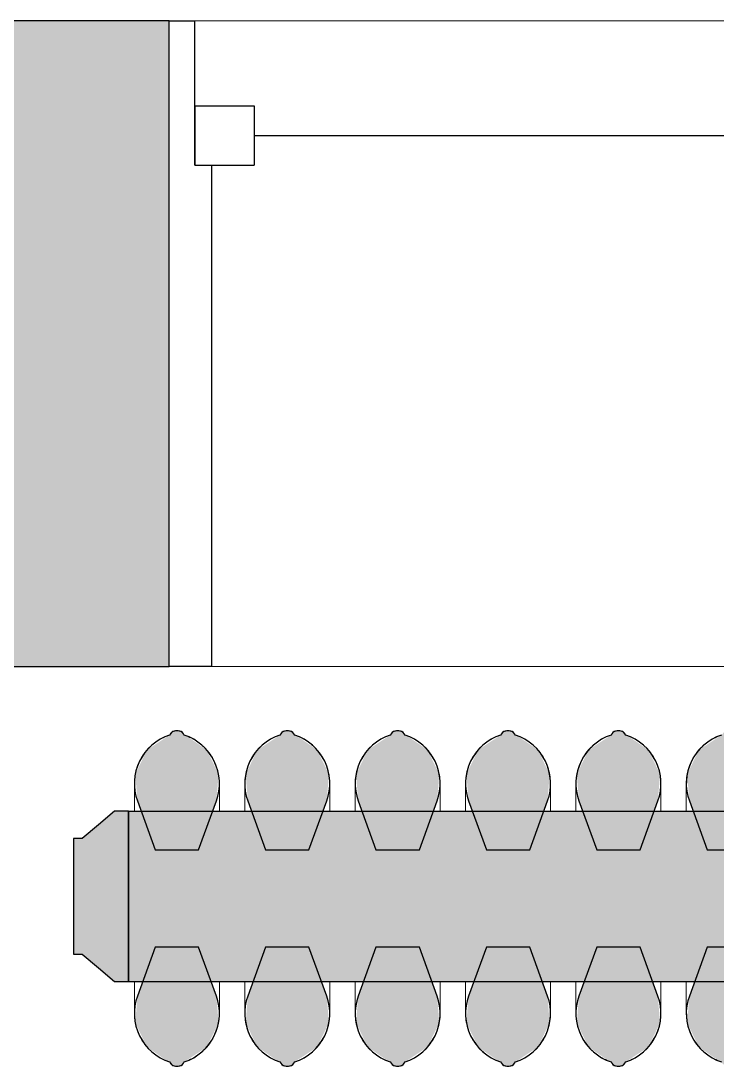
# Model space of a CAD drawing. Header units: inches. Extents: x -1176 to 1551, y -3558 to 978.
# Drawn here: x -828.43 to -807.94, y 778.11 to 808.87 of the extents above; entities that cross this region are included whole.
import ezdxf

# ---------------------------------------------------------------- set-up
doc = ezdxf.new("R2010")
doc.units = ezdxf.units.IN
doc.header["$MEASUREMENT"] = 0
doc.linetypes.add('Demolished', pattern=[0.1875, 0.125, -0.0625])
for name, color, linetype, lineweight in [('A-GENM', 13, 'Demolished', 9), ('A-GLAZ', 151, 'Continuous', 18), ('A-WALL', 113, 'Continuous', 18), ('A-WALL-PATT', 111, 'Continuous', 18)]:
    doc.layers.add(name, color=color, linetype=linetype, lineweight=lineweight)

# ---------------------------------------------------------------- blocks, each defined once
blk = doc.blocks.new('Double Hung - side window 4_ X 6_ 3_ H-6090796-1st Floor Demo')
at = {"layer": 'A-GLAZ', "color": 8, "lineweight": 30}
for p, q in [((-18.75, 9.5), (-18, 9.5)), ((-18, 5.25), (-18, 9.5)), ((-18, 7), (-18, 5.25)), ((-18, 7), (-16.25, 7)), ((-16.25, 7), (-16.25, 5.25)), ((-16.25, 6.125), (16.25, 6.125)), ((-18, 5.25), (-16.25, 5.25)), ((-18, 5.25), (-17.5, 5.25)), ((-17.5, -9.5), (-17.5, 5.25)), ((-17.5, -9.5), (-18.75, -9.5))]:
    blk.add_line(p, q, dxfattribs=at)
blk = doc.blocks.new('Cast_Iron_Radiator_8182 - Cast_Iron_Radiator_8182-V47-1st Floor Demo')
at = {"layer": 'A-GENM', "linetype": 'Continuous'}
h = blk.add_hatch(color=7, dxfattribs=at)
h.paths.add_polyline_path([(-5.713, -4.933), (-5.624, -4.91), (-5.532, -4.809), (-4.871, -4.372), (-4.524, -3.66), (-4.589, -2.87), (-5.111, -1.435), (-6.389, -1.435), (-6.911, -2.87), (-6.976, -3.66), (-6.629, -4.372), (-5.943, -4.848), (-5.876, -4.91), (-5.787, -4.933)], flags=0)
h.paths.add_polyline_path([(-5.111, 1.435), (-4.589, 2.87), (-4.524, 3.66), (-4.871, 4.372), (-5.557, 4.848), (-5.624, 4.91), (-5.787, 4.933), (-5.876, 4.91), (-5.968, 4.809), (-6.629, 4.372), (-6.976, 3.66), (-6.911, 2.87), (-6.389, 1.435), (-6.17, 1.435)], flags=0)
h = blk.add_hatch(color=7, dxfattribs=at)
h.paths.add_polyline_path([(-2.537, -4.933), (-2.463, -4.933), (-2.374, -4.91), (-2.282, -4.809), (-1.621, -4.372), (-1.274, -3.66), (-1.339, -2.87), (-1.861, -1.435), (-3.139, -1.435), (-3.661, -2.87), (-3.726, -3.66), (-3.379, -4.372), (-2.693, -4.848), (-2.626, -4.91)], flags=0)
h.paths.add_polyline_path([(-1.861, 1.435), (-1.339, 2.87), (-1.274, 3.66), (-1.621, 4.372), (-2.307, 4.848), (-2.374, 4.91), (-2.537, 4.933), (-2.626, 4.91), (-2.718, 4.809), (-3.379, 4.372), (-3.726, 3.66), (-3.661, 2.87), (-3.139, 1.435)], flags=0)
h = blk.add_hatch(color=7, dxfattribs=at)
h.paths.add_polyline_path([(0.787, -4.933), (0.876, -4.91), (0.968, -4.809), (1.629, -4.372), (1.976, -3.66), (1.911, -2.87), (1.389, -1.435), (0.111, -1.435), (-0.411, -2.87), (-0.476, -3.66), (-0.129, -4.372), (0.557, -4.848), (0.624, -4.91), (0.713, -4.933)], flags=0)
h.paths.add_polyline_path([(0.111, 1.435), (1.389, 1.435), (1.911, 2.87), (1.976, 3.66), (1.629, 4.372), (0.943, 4.848), (0.876, 4.91), (0.713, 4.933), (0.624, 4.91), (0.532, 4.809), (-0.129, 4.372), (-0.476, 3.66), (-0.411, 2.87), (-0.018, 1.79)], flags=0)
h = blk.add_hatch(color=7, dxfattribs=at)
h.paths.add_polyline_path([(4.037, -4.933), (4.126, -4.91), (4.218, -4.809), (4.879, -4.372), (5.226, -3.66), (5.161, -2.87), (4.639, -1.435), (3.361, -1.435), (2.839, -2.87), (2.774, -3.66), (3.121, -4.372), (3.807, -4.848), (3.874, -4.91), (3.963, -4.933)], flags=0)
h.paths.add_polyline_path([(3.361, 1.435), (4.639, 1.435), (5.161, 2.87), (5.226, 3.66), (4.879, 4.372), (4.193, 4.848), (4.126, 4.91), (3.963, 4.933), (3.874, 4.91), (3.782, 4.809), (3.121, 4.372), (2.774, 3.66), (2.839, 2.87), (3.232, 1.79)], flags=0)
h = blk.add_hatch(color=7, dxfattribs=at)
h.paths.add_polyline_path([(7.287, -4.933), (7.376, -4.91), (7.468, -4.809), (8.129, -4.372), (8.476, -3.66), (8.411, -2.87), (7.889, -1.435), (6.611, -1.435), (6.089, -2.87), (6.024, -3.66), (6.371, -4.372), (7.057, -4.848), (7.124, -4.91), (7.213, -4.933)], flags=0)
h.paths.add_polyline_path([(6.611, 1.435), (7.889, 1.435), (8.411, 2.87), (8.476, 3.66), (8.129, 4.372), (7.443, 4.848), (7.376, 4.91), (7.213, 4.933), (7.124, 4.91), (7.032, 4.809), (6.371, 4.372), (6.024, 3.66), (6.089, 2.87), (6.482, 1.79)], flags=0)
h = blk.add_hatch(color=7, dxfattribs=at)
h.paths.add_polyline_path([(10.537, -4.933), (10.626, -4.91), (10.718, -4.809), (11.379, -4.372), (11.726, -3.66), (11.661, -2.87), (11.139, -1.435), (9.861, -1.435), (9.339, -2.87), (9.274, -3.66), (9.621, -4.372), (10.307, -4.848), (10.374, -4.91), (10.463, -4.933)], flags=0)
h.paths.add_polyline_path([(9.861, 1.435), (11.139, 1.435), (11.661, 2.87), (11.726, 3.66), (11.379, 4.372), (10.693, 4.848), (10.626, 4.91), (10.463, 4.933), (10.374, 4.91), (10.282, 4.809), (9.621, 4.372), (9.274, 3.66), (9.339, 2.87), (9.732, 1.79)], flags=0)
for points in [[(-7.179, -2.438), (-7.179, 2.574), (-7.584, 2.574), (-8.542, 1.77), (-8.792, 1.77), (-8.792, -1.634), (-8.542, -1.634), (-7.584, -2.438)], [(-6.17, -2.438), (15.702, -2.438), (15.702, 2.561), (-7.179, 2.561), (-7.179, -2.438)]]:
    blk.add_hatch(color=7, dxfattribs=at).paths.add_polyline_path(points, flags=0)
at = {"layer": 'A-GENM', "color": 8, "linetype": 'Continuous', "lineweight": 30}
for p, q in [((-5.713, 4.933), (-5.787, 4.933)), ((-2.463, 4.933), (-2.537, 4.933)), ((0.787, 4.933), (0.713, 4.933)), ((4.037, 4.933), (3.963, 4.933)), ((7.287, 4.933), (7.213, 4.933)), ((-5.943, 4.848), (-5.968, 4.809)), ((-5.532, 4.809), (-5.557, 4.848)), ((-2.693, 4.848), (-2.718, 4.809)), ((-2.282, 4.809), (-2.307, 4.848)), ((0.557, 4.848), (0.532, 4.809)), ((0.968, 4.809), (0.943, 4.848)), ((3.807, 4.848), (3.782, 4.809)), ((4.218, 4.809), (4.193, 4.848)), ((7.057, 4.848), (7.032, 4.809)), ((7.468, 4.809), (7.443, 4.848)), ((-6.911, 2.87), (-6.389, 1.435)), ((-5.111, 1.435), (-4.589, 2.87)), ((-3.661, 2.87), (-3.139, 1.435)), ((-1.861, 1.435), (-1.339, 2.87)), ((-0.411, 2.87), (0.111, 1.435)), ((1.389, 1.435), (1.911, 2.87)), ((2.839, 2.87), (3.361, 1.435)), ((4.639, 1.435), (5.161, 2.87)), ((6.089, 2.87), (6.611, 1.435)), ((7.889, 1.435), (8.411, 2.87)), ((9.339, 2.87), (9.861, 1.435)), ((-7.179, 2.574), (-7.584, 2.574)), ((-7.179, -2.438), (-7.179, 2.574)), ((15.702, 2.561), (-7.179, 2.561)), ((-7.179, 2.561), (-7.179, -2.438)), ((-8.542, 1.77), (-8.792, 1.77)), ((-8.792, 1.77), (-8.792, -1.634)), ((-6.389, 1.435), (-5.111, 1.435)), ((-3.139, 1.435), (-1.861, 1.435)), ((0.111, 1.435), (1.389, 1.435)), ((3.361, 1.435), (4.639, 1.435)), ((6.611, 1.435), (7.889, 1.435)), ((9.861, 1.435), (11.139, 1.435)), ((-6.389, -1.435), (-6.911, -2.87)), ((-5.111, -1.435), (-6.389, -1.435)), ((-4.589, -2.87), (-5.111, -1.435)), ((-3.139, -1.435), (-3.661, -2.87)), ((-1.861, -1.435), (-3.139, -1.435)), ((-1.339, -2.87), (-1.861, -1.435)), ((0.111, -1.435), (-0.411, -2.87)), ((1.389, -1.435), (0.111, -1.435)), ((1.911, -2.87), (1.389, -1.435)), ((3.361, -1.435), (2.839, -2.87)), ((4.639, -1.435), (3.361, -1.435)), ((5.161, -2.87), (4.639, -1.435)), ((6.611, -1.435), (6.089, -2.87)), ((7.889, -1.435), (6.611, -1.435)), ((8.411, -2.87), (7.889, -1.435)), ((9.861, -1.435), (9.339, -2.87)), ((11.139, -1.435), (9.861, -1.435)), ((-8.792, -1.634), (-8.542, -1.634)), ((-7.584, -2.438), (-7.179, -2.438)), ((-7.179, -2.438), (15.702, -2.438)), ((-5.968, -4.809), (-5.943, -4.848)), ((-5.557, -4.848), (-5.532, -4.809)), ((-2.718, -4.809), (-2.693, -4.848)), ((-2.307, -4.848), (-2.282, -4.809)), ((0.532, -4.809), (0.557, -4.848)), ((0.943, -4.848), (0.968, -4.809)), ((3.782, -4.809), (3.807, -4.848)), ((4.193, -4.848), (4.218, -4.809)), ((7.032, -4.809), (7.057, -4.848)), ((7.443, -4.848), (7.468, -4.809)), ((-5.787, -4.933), (-5.713, -4.933)), ((-2.537, -4.933), (-2.463, -4.933)), ((0.713, -4.933), (0.787, -4.933)), ((3.963, -4.933), (4.037, -4.933)), ((7.213, -4.933), (7.287, -4.933))]:
    blk.add_line(p, q, dxfattribs=at)
at = {"layer": 'A-GENM', "linetype": 'Continuous', "flags": 128}
for points in [[(-5.943, 4.848), (-5.938, 4.854), (-5.934, 4.86), (-5.929, 4.866), (-5.925, 4.872), (-5.919, 4.877), (-5.914, 4.882), (-5.909, 4.887), (-5.903, 4.892), (-5.897, 4.896), (-5.891, 4.901), (-5.885, 4.905), (-5.878, 4.909), (-5.872, 4.912), (-5.865, 4.915), (-5.858, 4.918), (-5.851, 4.921), (-5.844, 4.924), (-5.837, 4.926), (-5.83, 4.928), (-5.823, 4.929), (-5.816, 4.93), (-5.808, 4.931), (-5.801, 4.932), (-5.793, 4.933), (-5.787, 4.933)], [(-5.713, 4.933), (-5.706, 4.932), (-5.698, 4.932), (-5.691, 4.931), (-5.683, 4.93), (-5.676, 4.929), (-5.669, 4.927), (-5.662, 4.925), (-5.655, 4.923), (-5.648, 4.921), (-5.641, 4.918), (-5.634, 4.915), (-5.627, 4.912), (-5.621, 4.908), (-5.614, 4.904), (-5.608, 4.9), (-5.602, 4.896), (-5.596, 4.891), (-5.591, 4.887), (-5.585, 4.882), (-5.58, 4.876), (-5.575, 4.871), (-5.57, 4.865), (-5.565, 4.859), (-5.561, 4.854), (-5.557, 4.848)], [(-2.693, 4.848), (-2.688, 4.854), (-2.684, 4.86), (-2.679, 4.866), (-2.675, 4.872), (-2.669, 4.877), (-2.664, 4.882), (-2.659, 4.887), (-2.653, 4.892), (-2.647, 4.896), (-2.641, 4.901), (-2.635, 4.905), (-2.628, 4.909), (-2.622, 4.912), (-2.615, 4.915), (-2.608, 4.918), (-2.601, 4.921), (-2.594, 4.924), (-2.587, 4.926), (-2.58, 4.928), (-2.573, 4.929), (-2.566, 4.93), (-2.558, 4.931), (-2.551, 4.932), (-2.543, 4.933), (-2.537, 4.933)], [(-2.463, 4.933), (-2.456, 4.932), (-2.448, 4.932), (-2.441, 4.931), (-2.433, 4.93), (-2.426, 4.929), (-2.419, 4.927), (-2.412, 4.925), (-2.405, 4.923), (-2.398, 4.921), (-2.391, 4.918), (-2.384, 4.915), (-2.377, 4.912), (-2.371, 4.908), (-2.364, 4.904), (-2.358, 4.9), (-2.352, 4.896), (-2.346, 4.891), (-2.341, 4.887), (-2.335, 4.882), (-2.33, 4.876), (-2.325, 4.871), (-2.32, 4.865), (-2.315, 4.859), (-2.311, 4.854), (-2.307, 4.848)], [(0.557, 4.848), (0.562, 4.854), (0.566, 4.86), (0.571, 4.866), (0.575, 4.872), (0.581, 4.877), (0.586, 4.882), (0.591, 4.887), (0.597, 4.892), (0.603, 4.896), (0.609, 4.901), (0.615, 4.905), (0.622, 4.909), (0.628, 4.912), (0.635, 4.915), (0.642, 4.918), (0.649, 4.921), (0.656, 4.924), (0.663, 4.926), (0.67, 4.928), (0.677, 4.929), (0.684, 4.93), (0.692, 4.931), (0.699, 4.932), (0.707, 4.933), (0.713, 4.933)], [(0.787, 4.933), (0.794, 4.932), (0.802, 4.932), (0.809, 4.931), (0.817, 4.93), (0.824, 4.929), (0.831, 4.927), (0.838, 4.925), (0.845, 4.923), (0.852, 4.921), (0.859, 4.918), (0.866, 4.915), (0.873, 4.912), (0.879, 4.908), (0.886, 4.904), (0.892, 4.9), (0.898, 4.896), (0.904, 4.891), (0.909, 4.887), (0.915, 4.882), (0.92, 4.876), (0.925, 4.871), (0.93, 4.865), (0.935, 4.859), (0.939, 4.854), (0.943, 4.848)], [(3.807, 4.848), (3.812, 4.854), (3.816, 4.86), (3.821, 4.866), (3.825, 4.872), (3.831, 4.877), (3.836, 4.882), (3.841, 4.887), (3.847, 4.892), (3.853, 4.896), (3.859, 4.901), (3.865, 4.905), (3.872, 4.909), (3.878, 4.912), (3.885, 4.915), (3.892, 4.918), (3.899, 4.921), (3.906, 4.924), (3.913, 4.926), (3.92, 4.928), (3.927, 4.929), (3.934, 4.93), (3.942, 4.931), (3.949, 4.932), (3.957, 4.933), (3.963, 4.933)], [(4.037, 4.933), (4.044, 4.932), (4.052, 4.932), (4.059, 4.931), (4.067, 4.93), (4.074, 4.929), (4.081, 4.927), (4.088, 4.925), (4.095, 4.923), (4.102, 4.921), (4.109, 4.918), (4.116, 4.915), (4.123, 4.912), (4.129, 4.908), (4.136, 4.904), (4.142, 4.9), (4.148, 4.896), (4.154, 4.891), (4.159, 4.887), (4.165, 4.882), (4.17, 4.876), (4.175, 4.871), (4.18, 4.865), (4.185, 4.859), (4.189, 4.854), (4.193, 4.848)], [(7.057, 4.848), (7.062, 4.854), (7.066, 4.86), (7.071, 4.866), (7.075, 4.872), (7.081, 4.877), (7.086, 4.882), (7.091, 4.887), (7.097, 4.892), (7.103, 4.896), (7.109, 4.901), (7.115, 4.905), (7.122, 4.909), (7.128, 4.912), (7.135, 4.915), (7.142, 4.918), (7.149, 4.921), (7.156, 4.924), (7.163, 4.926), (7.17, 4.928), (7.177, 4.929), (7.184, 4.93), (7.192, 4.931), (7.199, 4.932), (7.207, 4.933), (7.213, 4.933)], [(7.287, 4.933), (7.294, 4.932), (7.302, 4.932), (7.309, 4.931), (7.317, 4.93), (7.324, 4.929), (7.331, 4.927), (7.338, 4.925), (7.345, 4.923), (7.352, 4.921), (7.359, 4.918), (7.366, 4.915), (7.373, 4.912), (7.379, 4.908), (7.386, 4.904), (7.392, 4.9), (7.398, 4.896), (7.404, 4.891), (7.409, 4.887), (7.415, 4.882), (7.42, 4.876), (7.425, 4.871), (7.43, 4.865), (7.435, 4.859), (7.439, 4.854), (7.443, 4.848)], [(-7.002, 3.383), (-7.001, 3.443), (-6.997, 3.503), (-6.991, 3.563), (-6.983, 3.622), (-6.972, 3.681), (-6.959, 3.74), (-6.943, 3.798), (-6.926, 3.855), (-6.906, 3.911), (-6.883, 3.967), (-6.859, 4.022), (-6.832, 4.076), (-6.804, 4.128), (-6.773, 4.18), (-6.74, 4.23), (-6.705, 4.279), (-6.668, 4.326), (-6.63, 4.372), (-6.589, 4.416), (-6.547, 4.459), (-6.503, 4.5), (-6.458, 4.539), (-6.411, 4.576), (-6.362, 4.612), (-6.312, 4.645), (-6.261, 4.677), (-6.209, 4.706), (-6.155, 4.733), (-6.101, 4.758), (-6.045, 4.781), (-5.989, 4.802), (-5.968, 4.809)], [(-5.532, 4.809), (-5.475, 4.789), (-5.419, 4.767), (-5.365, 4.743), (-5.311, 4.716), (-5.258, 4.688), (-5.206, 4.657), (-5.156, 4.624), (-5.107, 4.59), (-5.059, 4.553), (-5.013, 4.515), (-4.969, 4.474), (-4.926, 4.432), (-4.885, 4.389), (-4.846, 4.343), (-4.808, 4.296), (-4.773, 4.248), (-4.739, 4.198), (-4.707, 4.147), (-4.678, 4.095), (-4.651, 4.042), (-4.625, 3.987), (-4.602, 3.932), (-4.581, 3.876), (-4.563, 3.819), (-4.547, 3.761), (-4.533, 3.703), (-4.521, 3.644), (-4.512, 3.585), (-4.505, 3.525), (-4.5, 3.465), (-4.498, 3.405), (-4.498, 3.383)], [(-3.752, 3.383), (-3.751, 3.443), (-3.747, 3.503), (-3.741, 3.563), (-3.733, 3.622), (-3.722, 3.681), (-3.709, 3.74), (-3.693, 3.798), (-3.676, 3.855), (-3.656, 3.911), (-3.633, 3.967), (-3.609, 4.022), (-3.582, 4.076), (-3.554, 4.128), (-3.523, 4.18), (-3.49, 4.23), (-3.455, 4.279), (-3.418, 4.326), (-3.38, 4.372), (-3.339, 4.416), (-3.297, 4.459), (-3.253, 4.5), (-3.208, 4.539), (-3.161, 4.576), (-3.112, 4.612), (-3.062, 4.645), (-3.011, 4.677), (-2.959, 4.706), (-2.905, 4.733), (-2.851, 4.758), (-2.795, 4.781), (-2.739, 4.802), (-2.718, 4.809)], [(-2.282, 4.809), (-2.225, 4.789), (-2.169, 4.767), (-2.115, 4.743), (-2.061, 4.716), (-2.008, 4.688), (-1.956, 4.657), (-1.906, 4.624), (-1.857, 4.59), (-1.809, 4.553), (-1.763, 4.515), (-1.719, 4.474), (-1.676, 4.432), (-1.635, 4.389), (-1.596, 4.343), (-1.558, 4.296), (-1.523, 4.248), (-1.489, 4.198), (-1.457, 4.147), (-1.428, 4.095), (-1.401, 4.042), (-1.375, 3.987), (-1.352, 3.932), (-1.331, 3.876), (-1.313, 3.819), (-1.297, 3.761), (-1.283, 3.703), (-1.271, 3.644), (-1.262, 3.585), (-1.255, 3.525), (-1.25, 3.465), (-1.248, 3.405), (-1.248, 3.383)], [(-0.502, 3.383), (-0.501, 3.443), (-0.497, 3.503), (-0.491, 3.563), (-0.483, 3.622), (-0.472, 3.681), (-0.459, 3.74), (-0.443, 3.798), (-0.426, 3.855), (-0.406, 3.911), (-0.383, 3.967), (-0.359, 4.022), (-0.332, 4.076), (-0.304, 4.128), (-0.273, 4.18), (-0.24, 4.23), (-0.205, 4.279), (-0.168, 4.326), (-0.13, 4.372), (-0.089, 4.416), (-0.047, 4.459), (-0.003, 4.5), (0.042, 4.539), (0.089, 4.576), (0.138, 4.612), (0.188, 4.645), (0.239, 4.677), (0.291, 4.706), (0.345, 4.733), (0.399, 4.758), (0.455, 4.781), (0.511, 4.802), (0.532, 4.809)], [(0.968, 4.809), (1.025, 4.789), (1.081, 4.767), (1.135, 4.743), (1.189, 4.716), (1.242, 4.688), (1.294, 4.657), (1.344, 4.624), (1.393, 4.59), (1.441, 4.553), (1.487, 4.515), (1.531, 4.474), (1.574, 4.432), (1.615, 4.389), (1.654, 4.343), (1.692, 4.296), (1.727, 4.248), (1.761, 4.198), (1.793, 4.147), (1.822, 4.095), (1.849, 4.042), (1.875, 3.987), (1.898, 3.932), (1.919, 3.876), (1.937, 3.819), (1.953, 3.761), (1.967, 3.703), (1.979, 3.644), (1.988, 3.585), (1.995, 3.525), (2, 3.465), (2.002, 3.405), (2.002, 3.383)], [(2.748, 3.383), (2.749, 3.443), (2.753, 3.503), (2.759, 3.563), (2.767, 3.622), (2.778, 3.681), (2.791, 3.74), (2.807, 3.798), (2.824, 3.855), (2.844, 3.911), (2.867, 3.967), (2.891, 4.022), (2.918, 4.076), (2.946, 4.128), (2.977, 4.18), (3.01, 4.23), (3.045, 4.279), (3.082, 4.326), (3.12, 4.372), (3.161, 4.416), (3.203, 4.459), (3.247, 4.5), (3.292, 4.539), (3.339, 4.576), (3.388, 4.612), (3.438, 4.645), (3.489, 4.677), (3.541, 4.706), (3.595, 4.733), (3.649, 4.758), (3.705, 4.781), (3.761, 4.802), (3.782, 4.809)], [(4.218, 4.809), (4.275, 4.789), (4.331, 4.767), (4.385, 4.743), (4.439, 4.716), (4.492, 4.688), (4.544, 4.657), (4.594, 4.624), (4.643, 4.59), (4.691, 4.553), (4.737, 4.515), (4.781, 4.474), (4.824, 4.432), (4.865, 4.389), (4.904, 4.343), (4.942, 4.296), (4.977, 4.248), (5.011, 4.198), (5.043, 4.147), (5.072, 4.095), (5.099, 4.042), (5.125, 3.987), (5.148, 3.932), (5.169, 3.876), (5.187, 3.819), (5.203, 3.761), (5.217, 3.703), (5.229, 3.644), (5.238, 3.585), (5.245, 3.525), (5.25, 3.465), (5.252, 3.405), (5.252, 3.383)], [(5.998, 3.383), (5.999, 3.443), (6.003, 3.503), (6.009, 3.563), (6.017, 3.622), (6.028, 3.681), (6.041, 3.74), (6.057, 3.798), (6.074, 3.855), (6.094, 3.911), (6.117, 3.967), (6.141, 4.022), (6.168, 4.076), (6.196, 4.128), (6.227, 4.18), (6.26, 4.23), (6.295, 4.279), (6.332, 4.326), (6.37, 4.372), (6.411, 4.416), (6.453, 4.459), (6.497, 4.5), (6.542, 4.539), (6.589, 4.576), (6.638, 4.612), (6.688, 4.645), (6.739, 4.677), (6.791, 4.706), (6.845, 4.733), (6.899, 4.758), (6.955, 4.781), (7.011, 4.802), (7.032, 4.809)], [(7.468, 4.809), (7.525, 4.789), (7.581, 4.767), (7.635, 4.743), (7.689, 4.716), (7.742, 4.688), (7.794, 4.657), (7.844, 4.624), (7.893, 4.59), (7.941, 4.553), (7.987, 4.515), (8.031, 4.474), (8.074, 4.432), (8.115, 4.389), (8.154, 4.343), (8.192, 4.296), (8.227, 4.248), (8.261, 4.198), (8.293, 4.147), (8.322, 4.095), (8.349, 4.042), (8.375, 3.987), (8.398, 3.932), (8.419, 3.876), (8.437, 3.819), (8.453, 3.761), (8.467, 3.703), (8.479, 3.644), (8.488, 3.585), (8.495, 3.525), (8.5, 3.465), (8.502, 3.405), (8.502, 3.383)], [(9.248, 3.383), (9.249, 3.443), (9.253, 3.503), (9.259, 3.563), (9.267, 3.622), (9.278, 3.681), (9.291, 3.74), (9.307, 3.798), (9.324, 3.855), (9.344, 3.911), (9.367, 3.967), (9.391, 4.022), (9.418, 4.076), (9.446, 4.128), (9.477, 4.18), (9.51, 4.23), (9.545, 4.279), (9.582, 4.326), (9.62, 4.372), (9.661, 4.416), (9.703, 4.459), (9.747, 4.5), (9.792, 4.539), (9.839, 4.576), (9.888, 4.612), (9.938, 4.645), (9.989, 4.677), (10.041, 4.706), (10.095, 4.733), (10.149, 4.758), (10.205, 4.781)], [(-7.002, 2.571), (-7.002, 2.642), (-7.002, 2.71), (-7.002, 2.775), (-7.002, 2.837), (-7.002, 2.896), (-7.002, 2.952), (-7.002, 3.005), (-7.002, 3.055), (-7.002, 3.102), (-7.002, 3.145), (-7.002, 3.185), (-7.002, 3.221), (-7.002, 3.254), (-7.002, 3.283), (-7.002, 3.309), (-7.002, 3.33), (-7.002, 3.348), (-7.002, 3.363), (-7.002, 3.373), (-7.002, 3.38), (-7.002, 3.383), (-7.002, 3.383)], [(-4.498, 3.383), (-4.498, 3.381), (-4.498, 3.375), (-4.498, 3.366), (-4.498, 3.353), (-4.498, 3.336), (-4.498, 3.315), (-4.498, 3.29), (-4.498, 3.262), (-4.498, 3.23), (-4.498, 3.195), (-4.498, 3.156), (-4.498, 3.114), (-4.498, 3.068), (-4.498, 3.019), (-4.498, 2.967), (-4.498, 2.911), (-4.498, 2.853), (-4.498, 2.792), (-4.498, 2.727), (-4.498, 2.66), (-4.498, 2.591), (-4.498, 2.561)], [(-3.752, 2.571), (-3.752, 2.642), (-3.752, 2.71), (-3.752, 2.775), (-3.752, 2.837), (-3.752, 2.896), (-3.752, 2.952), (-3.752, 3.005), (-3.752, 3.055), (-3.752, 3.102), (-3.752, 3.145), (-3.752, 3.185), (-3.752, 3.221), (-3.752, 3.254), (-3.752, 3.283), (-3.752, 3.309), (-3.752, 3.33), (-3.752, 3.348), (-3.752, 3.363), (-3.752, 3.373), (-3.752, 3.38), (-3.752, 3.383), (-3.752, 3.383)], [(-1.248, 3.383), (-1.248, 3.381), (-1.248, 3.375), (-1.248, 3.366), (-1.248, 3.353), (-1.248, 3.336), (-1.248, 3.315), (-1.248, 3.29), (-1.248, 3.262), (-1.248, 3.23), (-1.248, 3.195), (-1.248, 3.156), (-1.248, 3.114), (-1.248, 3.068), (-1.248, 3.019), (-1.248, 2.967), (-1.248, 2.911), (-1.248, 2.853), (-1.248, 2.792), (-1.248, 2.727), (-1.248, 2.66), (-1.248, 2.591), (-1.248, 2.561)], [(-0.502, 2.571), (-0.502, 2.642), (-0.502, 2.71), (-0.502, 2.775), (-0.502, 2.837), (-0.502, 2.896), (-0.502, 2.952), (-0.502, 3.005), (-0.502, 3.055), (-0.502, 3.102), (-0.502, 3.145), (-0.502, 3.185), (-0.502, 3.221), (-0.502, 3.254), (-0.502, 3.283), (-0.502, 3.309), (-0.502, 3.33), (-0.502, 3.348), (-0.502, 3.363), (-0.502, 3.373), (-0.502, 3.38), (-0.502, 3.383), (-0.502, 3.383)], [(2.002, 3.383), (2.002, 3.381), (2.002, 3.375), (2.002, 3.366), (2.002, 3.353), (2.002, 3.336), (2.002, 3.315), (2.002, 3.29), (2.002, 3.262), (2.002, 3.23), (2.002, 3.195), (2.002, 3.156), (2.002, 3.114), (2.002, 3.068), (2.002, 3.019), (2.002, 2.967), (2.002, 2.911), (2.002, 2.853), (2.002, 2.792), (2.002, 2.727), (2.002, 2.66), (2.002, 2.591), (2.002, 2.561)], [(2.748, 2.571), (2.748, 2.642), (2.748, 2.71), (2.748, 2.775), (2.748, 2.837), (2.748, 2.896), (2.748, 2.952), (2.748, 3.005), (2.748, 3.055), (2.748, 3.102), (2.748, 3.145), (2.748, 3.185), (2.748, 3.221), (2.748, 3.254), (2.748, 3.283), (2.748, 3.309), (2.748, 3.33), (2.748, 3.348), (2.748, 3.363), (2.748, 3.373), (2.748, 3.38), (2.748, 3.383), (2.748, 3.383)], [(5.252, 3.383), (5.252, 3.381), (5.252, 3.375), (5.252, 3.366), (5.252, 3.353), (5.252, 3.336), (5.252, 3.315), (5.252, 3.29), (5.252, 3.262), (5.252, 3.23), (5.252, 3.195), (5.252, 3.156), (5.252, 3.114), (5.252, 3.068), (5.252, 3.019), (5.252, 2.967), (5.252, 2.911), (5.252, 2.853), (5.252, 2.792), (5.252, 2.727), (5.252, 2.66), (5.252, 2.591), (5.252, 2.561)], [(5.998, 2.571), (5.998, 2.642), (5.998, 2.71), (5.998, 2.775), (5.998, 2.837), (5.998, 2.896), (5.998, 2.952), (5.998, 3.005), (5.998, 3.055), (5.998, 3.102), (5.998, 3.145), (5.998, 3.185), (5.998, 3.221), (5.998, 3.254), (5.998, 3.283), (5.998, 3.309), (5.998, 3.33), (5.998, 3.348), (5.998, 3.363), (5.998, 3.373), (5.998, 3.38), (5.998, 3.383), (5.998, 3.383)], [(8.502, 3.383), (8.502, 3.381), (8.502, 3.375), (8.502, 3.366), (8.502, 3.353), (8.502, 3.336), (8.502, 3.315), (8.502, 3.29), (8.502, 3.262), (8.502, 3.23), (8.502, 3.195), (8.502, 3.156), (8.502, 3.114), (8.502, 3.068), (8.502, 3.019), (8.502, 2.967), (8.502, 2.911), (8.502, 2.853), (8.502, 2.792), (8.502, 2.727), (8.502, 2.66), (8.502, 2.591), (8.502, 2.561)], [(9.248, 2.571), (9.248, 2.642), (9.248, 2.71), (9.248, 2.775), (9.248, 2.837), (9.248, 2.896), (9.248, 2.952), (9.248, 3.005), (9.248, 3.055), (9.248, 3.102), (9.248, 3.145), (9.248, 3.185), (9.248, 3.221), (9.248, 3.254), (9.248, 3.283), (9.248, 3.309), (9.248, 3.33), (9.248, 3.348), (9.248, 3.363), (9.248, 3.373), (9.248, 3.38), (9.248, 3.383), (9.248, 3.383)], [(-7.002, -3.383), (-7.002, -3.381), (-7.002, -3.375), (-7.002, -3.366), (-7.002, -3.353), (-7.002, -3.336), (-7.002, -3.315), (-7.002, -3.29), (-7.002, -3.262), (-7.002, -3.23), (-7.002, -3.195), (-7.002, -3.156), (-7.002, -3.114), (-7.002, -3.068), (-7.002, -3.019), (-7.002, -2.967), (-7.002, -2.911), (-7.002, -2.853), (-7.002, -2.792), (-7.002, -2.727), (-7.002, -2.66), (-7.002, -2.591), (-7.002, -2.518), (-7.002, -2.444)], [(-4.498, -2.438), (-4.498, -2.498), (-4.498, -2.571), (-4.498, -2.642), (-4.498, -2.71), (-4.498, -2.775), (-4.498, -2.837), (-4.498, -2.896), (-4.498, -2.952), (-4.498, -3.005), (-4.498, -3.055), (-4.498, -3.102), (-4.498, -3.145), (-4.498, -3.185), (-4.498, -3.221), (-4.498, -3.254), (-4.498, -3.283), (-4.498, -3.309), (-4.498, -3.33), (-4.498, -3.348), (-4.498, -3.363), (-4.498, -3.373), (-4.498, -3.38), (-4.498, -3.383), (-4.498, -3.383)], [(-3.752, -3.383), (-3.752, -3.381), (-3.752, -3.375), (-3.752, -3.366), (-3.752, -3.353), (-3.752, -3.336), (-3.752, -3.315), (-3.752, -3.29), (-3.752, -3.262), (-3.752, -3.23), (-3.752, -3.195), (-3.752, -3.156), (-3.752, -3.114), (-3.752, -3.068), (-3.752, -3.019), (-3.752, -2.967), (-3.752, -2.911), (-3.752, -2.853), (-3.752, -2.792), (-3.752, -2.727), (-3.752, -2.66), (-3.752, -2.591), (-3.752, -2.518), (-3.752, -2.444)], [(-1.248, -2.438), (-1.248, -2.498), (-1.248, -2.571), (-1.248, -2.642), (-1.248, -2.71), (-1.248, -2.775), (-1.248, -2.837), (-1.248, -2.896), (-1.248, -2.952), (-1.248, -3.005), (-1.248, -3.055), (-1.248, -3.102), (-1.248, -3.145), (-1.248, -3.185), (-1.248, -3.221), (-1.248, -3.254), (-1.248, -3.283), (-1.248, -3.309), (-1.248, -3.33), (-1.248, -3.348), (-1.248, -3.363), (-1.248, -3.373), (-1.248, -3.38), (-1.248, -3.383), (-1.248, -3.383)], [(-0.502, -3.383), (-0.502, -3.381), (-0.502, -3.375), (-0.502, -3.366), (-0.502, -3.353), (-0.502, -3.336), (-0.502, -3.315), (-0.502, -3.29), (-0.502, -3.262), (-0.502, -3.23), (-0.502, -3.195), (-0.502, -3.156), (-0.502, -3.114), (-0.502, -3.068), (-0.502, -3.019), (-0.502, -2.967), (-0.502, -2.911), (-0.502, -2.853), (-0.502, -2.792), (-0.502, -2.727), (-0.502, -2.66), (-0.502, -2.591), (-0.502, -2.518), (-0.502, -2.444)], [(2.002, -2.438), (2.002, -2.498), (2.002, -2.571), (2.002, -2.642), (2.002, -2.71), (2.002, -2.775), (2.002, -2.837), (2.002, -2.896), (2.002, -2.952), (2.002, -3.005), (2.002, -3.055), (2.002, -3.102), (2.002, -3.145), (2.002, -3.185), (2.002, -3.221), (2.002, -3.254), (2.002, -3.283), (2.002, -3.309), (2.002, -3.33), (2.002, -3.348), (2.002, -3.363), (2.002, -3.373), (2.002, -3.38), (2.002, -3.383), (2.002, -3.383)], [(2.748, -3.383), (2.748, -3.381), (2.748, -3.375), (2.748, -3.366), (2.748, -3.353), (2.748, -3.336), (2.748, -3.315), (2.748, -3.29), (2.748, -3.262), (2.748, -3.23), (2.748, -3.195), (2.748, -3.156), (2.748, -3.114), (2.748, -3.068), (2.748, -3.019), (2.748, -2.967), (2.748, -2.911), (2.748, -2.853), (2.748, -2.792), (2.748, -2.727), (2.748, -2.66), (2.748, -2.591), (2.748, -2.518), (2.748, -2.444)], [(5.252, -2.438), (5.252, -2.498), (5.252, -2.571), (5.252, -2.642), (5.252, -2.71), (5.252, -2.775), (5.252, -2.837), (5.252, -2.896), (5.252, -2.952), (5.252, -3.005), (5.252, -3.055), (5.252, -3.102), (5.252, -3.145), (5.252, -3.185), (5.252, -3.221), (5.252, -3.254), (5.252, -3.283), (5.252, -3.309), (5.252, -3.33), (5.252, -3.348), (5.252, -3.363), (5.252, -3.373), (5.252, -3.38), (5.252, -3.383), (5.252, -3.383)], [(5.998, -3.383), (5.998, -3.381), (5.998, -3.375), (5.998, -3.366), (5.998, -3.353), (5.998, -3.336), (5.998, -3.315), (5.998, -3.29), (5.998, -3.262), (5.998, -3.23), (5.998, -3.195), (5.998, -3.156), (5.998, -3.114), (5.998, -3.068), (5.998, -3.019), (5.998, -2.967), (5.998, -2.911), (5.998, -2.853), (5.998, -2.792), (5.998, -2.727), (5.998, -2.66), (5.998, -2.591), (5.998, -2.518), (5.998, -2.444)], [(8.502, -2.438), (8.502, -2.498), (8.502, -2.571), (8.502, -2.642), (8.502, -2.71), (8.502, -2.775), (8.502, -2.837), (8.502, -2.896), (8.502, -2.952), (8.502, -3.005), (8.502, -3.055), (8.502, -3.102), (8.502, -3.145), (8.502, -3.185), (8.502, -3.221), (8.502, -3.254), (8.502, -3.283), (8.502, -3.309), (8.502, -3.33), (8.502, -3.348), (8.502, -3.363), (8.502, -3.373), (8.502, -3.38), (8.502, -3.383), (8.502, -3.383)], [(9.248, -3.383), (9.248, -3.381), (9.248, -3.375), (9.248, -3.366), (9.248, -3.353), (9.248, -3.336), (9.248, -3.315), (9.248, -3.29), (9.248, -3.262), (9.248, -3.23), (9.248, -3.195), (9.248, -3.156), (9.248, -3.114), (9.248, -3.068), (9.248, -3.019), (9.248, -2.967), (9.248, -2.911), (9.248, -2.853), (9.248, -2.792), (9.248, -2.727), (9.248, -2.66), (9.248, -2.591), (9.248, -2.518), (9.248, -2.444)], [(-5.968, -4.809), (-6.025, -4.789), (-6.081, -4.767), (-6.135, -4.743), (-6.189, -4.716), (-6.242, -4.688), (-6.294, -4.657), (-6.344, -4.624), (-6.393, -4.59), (-6.441, -4.553), (-6.487, -4.515), (-6.531, -4.474), (-6.574, -4.432), (-6.615, -4.389), (-6.654, -4.343), (-6.692, -4.296), (-6.727, -4.248), (-6.761, -4.198), (-6.793, -4.147), (-6.822, -4.095), (-6.849, -4.042), (-6.875, -3.987), (-6.898, -3.932), (-6.919, -3.876), (-6.937, -3.819), (-6.953, -3.761), (-6.967, -3.703), (-6.979, -3.644), (-6.988, -3.585), (-6.995, -3.525), (-7, -3.465), (-7.002, -3.405), (-7.002, -3.383)], [(-4.498, -3.383), (-4.499, -3.443), (-4.503, -3.503), (-4.509, -3.563), (-4.517, -3.622), (-4.528, -3.681), (-4.541, -3.74), (-4.557, -3.798), (-4.574, -3.855), (-4.594, -3.911), (-4.617, -3.967), (-4.641, -4.022), (-4.668, -4.076), (-4.696, -4.128), (-4.727, -4.18), (-4.76, -4.23), (-4.795, -4.279), (-4.832, -4.326), (-4.87, -4.372), (-4.911, -4.416), (-4.953, -4.459), (-4.997, -4.5), (-5.042, -4.539), (-5.089, -4.576), (-5.138, -4.612), (-5.188, -4.645), (-5.239, -4.677), (-5.291, -4.706), (-5.345, -4.733), (-5.399, -4.758), (-5.455, -4.781), (-5.511, -4.802), (-5.532, -4.809)], [(-2.718, -4.809), (-2.775, -4.789), (-2.831, -4.767), (-2.885, -4.743), (-2.939, -4.716), (-2.992, -4.688), (-3.044, -4.657), (-3.094, -4.624), (-3.143, -4.59), (-3.191, -4.553), (-3.237, -4.515), (-3.281, -4.474), (-3.324, -4.432), (-3.365, -4.389), (-3.404, -4.343), (-3.442, -4.296), (-3.477, -4.248), (-3.511, -4.198), (-3.543, -4.147), (-3.572, -4.095), (-3.599, -4.042), (-3.625, -3.987), (-3.648, -3.932), (-3.669, -3.876), (-3.687, -3.819), (-3.703, -3.761), (-3.717, -3.703), (-3.729, -3.644), (-3.738, -3.585), (-3.745, -3.525), (-3.75, -3.465), (-3.752, -3.405), (-3.752, -3.383)], [(-1.248, -3.383), (-1.249, -3.443), (-1.253, -3.503), (-1.259, -3.563), (-1.267, -3.622), (-1.278, -3.681), (-1.291, -3.74), (-1.307, -3.798), (-1.324, -3.855), (-1.344, -3.911), (-1.367, -3.967), (-1.391, -4.022), (-1.418, -4.076), (-1.446, -4.128), (-1.477, -4.18), (-1.51, -4.23), (-1.545, -4.279), (-1.582, -4.326), (-1.62, -4.372), (-1.661, -4.416), (-1.703, -4.459), (-1.747, -4.5), (-1.792, -4.539), (-1.839, -4.576), (-1.888, -4.612), (-1.938, -4.645), (-1.989, -4.677), (-2.041, -4.706), (-2.095, -4.733), (-2.149, -4.758), (-2.205, -4.781), (-2.261, -4.802), (-2.282, -4.809)], [(0.532, -4.809), (0.475, -4.789), (0.419, -4.767), (0.365, -4.743), (0.311, -4.716), (0.258, -4.688), (0.206, -4.657), (0.156, -4.624), (0.107, -4.59), (0.059, -4.553), (0.013, -4.515), (-0.031, -4.474), (-0.074, -4.432), (-0.115, -4.389), (-0.154, -4.343), (-0.192, -4.296), (-0.227, -4.248), (-0.261, -4.198), (-0.293, -4.147), (-0.322, -4.095), (-0.349, -4.042), (-0.375, -3.987), (-0.398, -3.932), (-0.419, -3.876), (-0.437, -3.819), (-0.453, -3.761), (-0.467, -3.703), (-0.479, -3.644), (-0.488, -3.585), (-0.495, -3.525), (-0.5, -3.465), (-0.502, -3.405), (-0.502, -3.383)], [(2.002, -3.383), (2.001, -3.443), (1.997, -3.503), (1.991, -3.563), (1.983, -3.622), (1.972, -3.681), (1.959, -3.74), (1.943, -3.798), (1.926, -3.855), (1.906, -3.911), (1.883, -3.967), (1.859, -4.022), (1.832, -4.076), (1.804, -4.128), (1.773, -4.18), (1.74, -4.23), (1.705, -4.279), (1.668, -4.326), (1.63, -4.372), (1.589, -4.416), (1.547, -4.459), (1.503, -4.5), (1.458, -4.539), (1.411, -4.576), (1.362, -4.612), (1.312, -4.645), (1.261, -4.677), (1.209, -4.706), (1.155, -4.733), (1.101, -4.758), (1.045, -4.781), (0.989, -4.802), (0.968, -4.809)], [(3.782, -4.809), (3.725, -4.789), (3.669, -4.767), (3.615, -4.743), (3.561, -4.716), (3.508, -4.688), (3.456, -4.657), (3.406, -4.624), (3.357, -4.59), (3.309, -4.553), (3.263, -4.515), (3.219, -4.474), (3.176, -4.432), (3.135, -4.389), (3.096, -4.343), (3.058, -4.296), (3.023, -4.248), (2.989, -4.198), (2.957, -4.147), (2.928, -4.095), (2.901, -4.042), (2.875, -3.987), (2.852, -3.932), (2.831, -3.876), (2.813, -3.819), (2.797, -3.761), (2.783, -3.703), (2.771, -3.644), (2.762, -3.585), (2.755, -3.525), (2.75, -3.465), (2.748, -3.405), (2.748, -3.383)], [(5.252, -3.383), (5.251, -3.443), (5.247, -3.503), (5.241, -3.563), (5.233, -3.622), (5.222, -3.681), (5.209, -3.74), (5.193, -3.798), (5.176, -3.855), (5.156, -3.911), (5.133, -3.967), (5.109, -4.022), (5.082, -4.076), (5.054, -4.128), (5.023, -4.18), (4.99, -4.23), (4.955, -4.279), (4.918, -4.326), (4.88, -4.372), (4.839, -4.416), (4.797, -4.459), (4.753, -4.5), (4.708, -4.539), (4.661, -4.576), (4.612, -4.612), (4.562, -4.645), (4.511, -4.677), (4.459, -4.706), (4.405, -4.733), (4.351, -4.758), (4.295, -4.781), (4.239, -4.802), (4.218, -4.809)], [(7.032, -4.809), (6.975, -4.789), (6.919, -4.767), (6.865, -4.743), (6.811, -4.716), (6.758, -4.688), (6.706, -4.657), (6.656, -4.624), (6.607, -4.59), (6.559, -4.553), (6.513, -4.515), (6.469, -4.474), (6.426, -4.432), (6.385, -4.389), (6.346, -4.343), (6.308, -4.296), (6.273, -4.248), (6.239, -4.198), (6.207, -4.147), (6.178, -4.095), (6.151, -4.042), (6.125, -3.987), (6.102, -3.932), (6.081, -3.876), (6.063, -3.819), (6.047, -3.761), (6.033, -3.703), (6.021, -3.644), (6.012, -3.585), (6.005, -3.525), (6, -3.465), (5.998, -3.405), (5.998, -3.383)], [(8.502, -3.383), (8.501, -3.443), (8.497, -3.503), (8.491, -3.563), (8.483, -3.622), (8.472, -3.681), (8.459, -3.74), (8.443, -3.798), (8.426, -3.855), (8.406, -3.911), (8.383, -3.967), (8.359, -4.022), (8.332, -4.076), (8.304, -4.128), (8.273, -4.18), (8.24, -4.23), (8.205, -4.279), (8.168, -4.326), (8.13, -4.372), (8.089, -4.416), (8.047, -4.459), (8.003, -4.5), (7.958, -4.539), (7.911, -4.576), (7.862, -4.612), (7.812, -4.645), (7.761, -4.677), (7.709, -4.706), (7.655, -4.733), (7.601, -4.758), (7.545, -4.781), (7.489, -4.802), (7.468, -4.809)], [(10.169, -4.767), (10.115, -4.743), (10.061, -4.716), (10.008, -4.688), (9.956, -4.657), (9.906, -4.624), (9.857, -4.59), (9.809, -4.553), (9.763, -4.515), (9.719, -4.474), (9.676, -4.432), (9.635, -4.389), (9.596, -4.343), (9.558, -4.296), (9.523, -4.248), (9.489, -4.198), (9.457, -4.147), (9.428, -4.095), (9.401, -4.042), (9.375, -3.987), (9.352, -3.932), (9.331, -3.876), (9.313, -3.819), (9.297, -3.761), (9.283, -3.703), (9.271, -3.644), (9.262, -3.585), (9.255, -3.525), (9.25, -3.465), (9.248, -3.405), (9.248, -3.383)], [(-5.787, -4.933), (-5.794, -4.932), (-5.802, -4.932), (-5.809, -4.931), (-5.817, -4.93), (-5.824, -4.929), (-5.831, -4.927), (-5.838, -4.925), (-5.845, -4.923), (-5.852, -4.921), (-5.859, -4.918), (-5.866, -4.915), (-5.873, -4.912), (-5.879, -4.908), (-5.886, -4.904), (-5.892, -4.9), (-5.898, -4.896), (-5.904, -4.891), (-5.909, -4.887), (-5.915, -4.882), (-5.92, -4.876), (-5.925, -4.871), (-5.93, -4.865), (-5.935, -4.859), (-5.939, -4.854), (-5.943, -4.848)], [(-5.557, -4.848), (-5.562, -4.854), (-5.566, -4.86), (-5.571, -4.866), (-5.575, -4.872), (-5.581, -4.877), (-5.586, -4.882), (-5.591, -4.887), (-5.597, -4.892), (-5.603, -4.896), (-5.609, -4.901), (-5.615, -4.905), (-5.622, -4.909), (-5.628, -4.912), (-5.635, -4.915), (-5.642, -4.918), (-5.649, -4.921), (-5.656, -4.924), (-5.663, -4.926), (-5.67, -4.928), (-5.677, -4.929), (-5.684, -4.93), (-5.692, -4.931), (-5.699, -4.932), (-5.707, -4.933), (-5.713, -4.933)], [(-2.537, -4.933), (-2.544, -4.932), (-2.552, -4.932), (-2.559, -4.931), (-2.567, -4.93), (-2.574, -4.929), (-2.581, -4.927), (-2.588, -4.925), (-2.595, -4.923), (-2.602, -4.921), (-2.609, -4.918), (-2.616, -4.915), (-2.623, -4.912), (-2.629, -4.908), (-2.636, -4.904), (-2.642, -4.9), (-2.648, -4.896), (-2.654, -4.891), (-2.659, -4.887), (-2.665, -4.882), (-2.67, -4.876), (-2.675, -4.871), (-2.68, -4.865), (-2.685, -4.859), (-2.689, -4.854), (-2.693, -4.848)], [(-2.307, -4.848), (-2.312, -4.854), (-2.316, -4.86), (-2.321, -4.866), (-2.325, -4.872), (-2.331, -4.877), (-2.336, -4.882), (-2.341, -4.887), (-2.347, -4.892), (-2.353, -4.896), (-2.359, -4.901), (-2.365, -4.905), (-2.372, -4.909), (-2.378, -4.912), (-2.385, -4.915), (-2.392, -4.918), (-2.399, -4.921), (-2.406, -4.924), (-2.413, -4.926), (-2.42, -4.928), (-2.427, -4.929), (-2.434, -4.93), (-2.442, -4.931), (-2.449, -4.932), (-2.457, -4.933), (-2.463, -4.933)], [(0.713, -4.933), (0.706, -4.932), (0.698, -4.932), (0.691, -4.931), (0.683, -4.93), (0.676, -4.929), (0.669, -4.927), (0.662, -4.925), (0.655, -4.923), (0.648, -4.921), (0.641, -4.918), (0.634, -4.915), (0.627, -4.912), (0.621, -4.908), (0.614, -4.904), (0.608, -4.9), (0.602, -4.896), (0.596, -4.891), (0.591, -4.887), (0.585, -4.882), (0.58, -4.876), (0.575, -4.871), (0.57, -4.865), (0.565, -4.859), (0.561, -4.854), (0.557, -4.848)], [(0.943, -4.848), (0.938, -4.854), (0.934, -4.86), (0.929, -4.866), (0.925, -4.872), (0.919, -4.877), (0.914, -4.882), (0.909, -4.887), (0.903, -4.892), (0.897, -4.896), (0.891, -4.901), (0.885, -4.905), (0.878, -4.909), (0.872, -4.912), (0.865, -4.915), (0.858, -4.918), (0.851, -4.921), (0.844, -4.924), (0.837, -4.926), (0.83, -4.928), (0.823, -4.929), (0.816, -4.93), (0.808, -4.931), (0.801, -4.932), (0.793, -4.933), (0.787, -4.933)], [(3.963, -4.933), (3.956, -4.932), (3.948, -4.932), (3.941, -4.931), (3.933, -4.93), (3.926, -4.929), (3.919, -4.927), (3.912, -4.925), (3.905, -4.923), (3.898, -4.921), (3.891, -4.918), (3.884, -4.915), (3.877, -4.912), (3.871, -4.908), (3.864, -4.904), (3.858, -4.9), (3.852, -4.896), (3.846, -4.891), (3.841, -4.887), (3.835, -4.882), (3.83, -4.876), (3.825, -4.871), (3.82, -4.865), (3.815, -4.859), (3.811, -4.854), (3.807, -4.848)], [(4.193, -4.848), (4.188, -4.854), (4.184, -4.86), (4.179, -4.866), (4.175, -4.872), (4.169, -4.877), (4.164, -4.882), (4.159, -4.887), (4.153, -4.892), (4.147, -4.896), (4.141, -4.901), (4.135, -4.905), (4.128, -4.909), (4.122, -4.912), (4.115, -4.915), (4.108, -4.918), (4.101, -4.921), (4.094, -4.924), (4.087, -4.926), (4.08, -4.928), (4.073, -4.929), (4.066, -4.93), (4.058, -4.931), (4.051, -4.932), (4.043, -4.933), (4.037, -4.933)], [(7.213, -4.933), (7.206, -4.932), (7.198, -4.932), (7.191, -4.931), (7.183, -4.93), (7.176, -4.929), (7.169, -4.927), (7.162, -4.925), (7.155, -4.923), (7.148, -4.921), (7.141, -4.918), (7.134, -4.915), (7.127, -4.912), (7.121, -4.908), (7.114, -4.904), (7.108, -4.9), (7.102, -4.896), (7.096, -4.891), (7.091, -4.887), (7.085, -4.882), (7.08, -4.876), (7.075, -4.871), (7.07, -4.865), (7.065, -4.859), (7.061, -4.854), (7.057, -4.848)], [(7.443, -4.848), (7.438, -4.854), (7.434, -4.86), (7.429, -4.866), (7.425, -4.872), (7.419, -4.877), (7.414, -4.882), (7.409, -4.887), (7.403, -4.892), (7.397, -4.896), (7.391, -4.901), (7.385, -4.905), (7.378, -4.909), (7.372, -4.912), (7.365, -4.915), (7.358, -4.918), (7.351, -4.921), (7.344, -4.924), (7.337, -4.926), (7.33, -4.928), (7.323, -4.929), (7.316, -4.93), (7.308, -4.931), (7.301, -4.932), (7.293, -4.933), (7.287, -4.933)]]:
    blk.add_lwpolyline(points, dxfattribs=at)
at = {"layer": 'A-GENM', "color": 8, "linetype": 'Continuous', "lineweight": 30, "flags": 128}
for points in [[(-7.584, 2.574), (-8.063, 2.172), (-8.542, 1.77)], [(-8.542, -1.634), (-8.063, -2.036), (-7.584, -2.438)]]:
    blk.add_lwpolyline(points, dxfattribs=at)
at = {"layer": 'A-GENM', "color": 8, "linetype": 'Continuous', "lineweight": 30}
for centre, radius, start, end in [((-5.787, 4.747), 0.186, 90, 147), ((-5.713, 4.747), 0.186, 33, 90), ((-2.537, 4.747), 0.186, 90, 147), ((-2.463, 4.747), 0.186, 33, 90), ((0.713, 4.747), 0.186, 90, 147), ((0.787, 4.747), 0.186, 33, 90), ((3.963, 4.747), 0.186, 90, 147), ((4.037, 4.747), 0.186, 33, 90), ((7.213, 4.747), 0.186, 90, 147), ((7.287, 4.747), 0.186, 33, 90), ((-5.502, 3.383), 1.5, 108.1106, 200), ((-5.998, 3.383), 1.5, 340, 71.8894), ((-2.252, 3.383), 1.5, 108.1106, 200), ((-2.748, 3.383), 1.5, 340, 71.8894), ((0.998, 3.383), 1.5, 108.1106, 200), ((0.502, 3.383), 1.5, 340, 71.8894), ((4.248, 3.383), 1.5, 108.1106, 200), ((3.752, 3.383), 1.5, 340, 71.8894), ((7.498, 3.383), 1.5, 108.1106, 200), ((7.002, 3.383), 1.5, 340, 71.8894), ((10.748, 3.383), 1.5, 108.1106, 200), ((-5.502, -3.383), 1.5, 160, 251.8894), ((-5.998, -3.383), 1.5, 288.1106, 20), ((-2.252, -3.383), 1.5, 160, 251.8894), ((-2.748, -3.383), 1.5, 288.1106, 20), ((0.998, -3.383), 1.5, 160, 251.8894), ((0.502, -3.383), 1.5, 288.1106, 20), ((4.248, -3.383), 1.5, 160, 251.8894), ((3.752, -3.383), 1.5, 288.1106, 20), ((7.498, -3.383), 1.5, 160, 251.8894), ((7.002, -3.383), 1.5, 288.1106, 20), ((10.748, -3.383), 1.5, 160, 251.8894), ((-5.787, -4.747), 0.186, 213, 270), ((-5.713, -4.747), 0.186, 270, 327), ((-2.537, -4.747), 0.186, 213, 270), ((-2.463, -4.747), 0.186, 270, 327), ((0.713, -4.747), 0.186, 213, 270), ((0.787, -4.747), 0.186, 270, 327), ((3.963, -4.747), 0.186, 213, 270), ((4.037, -4.747), 0.186, 270, 327), ((7.213, -4.747), 0.186, 213, 270), ((7.287, -4.747), 0.186, 270, 327)]:
    blk.add_arc(centre, radius, start, end, dxfattribs=at)

msp = doc.modelspace()

# ---------------------------------------------------------------- hatches: boundary and pattern name
at = {"layer": 'A-WALL-PATT', "lineweight": 9}
h = msp.add_hatch(color=7, dxfattribs=at)
h.paths.add_polyline_path([(-756.674, 789.874), (-732.062, 789.874), (-732.062, 808.874), (-786.566, 808.874), (-786.566, 789.874), (-780.183, 789.874)], flags=0)
h.paths.add_polyline_path([(-824.066, 789.874), (-824.066, 808.874), (-872.062, 808.874), (-872.062, 789.874), (-827.199, 789.874)], flags=0)

# ---------------------------------------------------------------- linework, layer by layer
at = {"layer": 'A-WALL', "color": 8, "lineweight": 30}
for p, q in [((-824.066, 808.874), (-872.062, 808.874)), ((-824.066, 789.874), (-824.066, 808.874)), ((-902.312, 789.874), (-824.066, 789.874))]:
    msp.add_line(p, q, dxfattribs=at)
at = {"layer": 'A-WALL', "lineweight": 9}
for p, q in [((-824.066, 808.874), (-786.566, 808.874)), ((-786.566, 789.874), (-824.066, 789.874))]:
    msp.add_line(p, q, dxfattribs=at)

# ---------------------------------------------------------------- block references
at = {"layer": 'A-GENM', "linetype": 'Continuous'}
msp.add_blockref('Cast_Iron_Radiator_8182 - Cast_Iron_Radiator_8182-V47-1st Floor Demo', (-818.091, 783.044), dxfattribs=at)
at = {"layer": 'A-GLAZ'}
msp.add_blockref('Double Hung - side window 4_ X 6_ 3_ H-6090796-1st Floor Demo', (-805.316, 799.374), dxfattribs=at)

doc.saveas('drawing.dxf')
